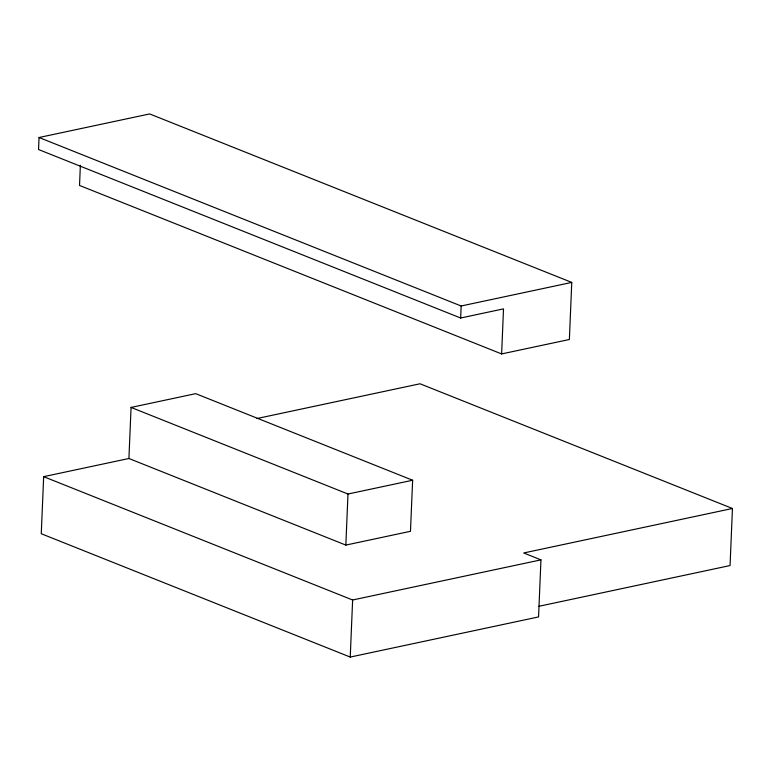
<?xml version="1.0" encoding="UTF-8"?>
<svg xmlns="http://www.w3.org/2000/svg" width="771" height="771" viewBox="0 0 771 771"><rect width="100%" height="100%" fill="white"/><g stroke="black" fill="none" stroke-linecap="round" stroke-linejoin="round"><path stroke-width="1.16" d="M39.051 137.508L38.55 149.526L460.653 318.009L503.511 308.872L501.622 353.928L569.374 339.491L571.764 282.417L149.661 113.935L39.051 137.508L461.154 305.991L571.764 282.417M128.921 458.494L131.06 407.425L195.699 393.653L412.63 480.246L410.48 531.306L345.842 545.087L128.921 458.494L43.658 476.661L41.268 533.734L350.236 657.065L538.563 616.925L540.953 559.862L523.711 552.971L732.45 508.484L730.06 565.557L538.91 606.295M80.367 165.283L79.529 185.445L501.622 353.928M345.842 545.087L347.981 494.018L131.06 407.425M350.236 657.065L352.626 599.992L43.658 476.661M460.653 318.009L461.154 305.991M256.994 418.518L420.022 383.775L732.45 508.484M347.981 494.018L412.63 480.246M352.626 599.992L540.953 559.862"/></g></svg>
